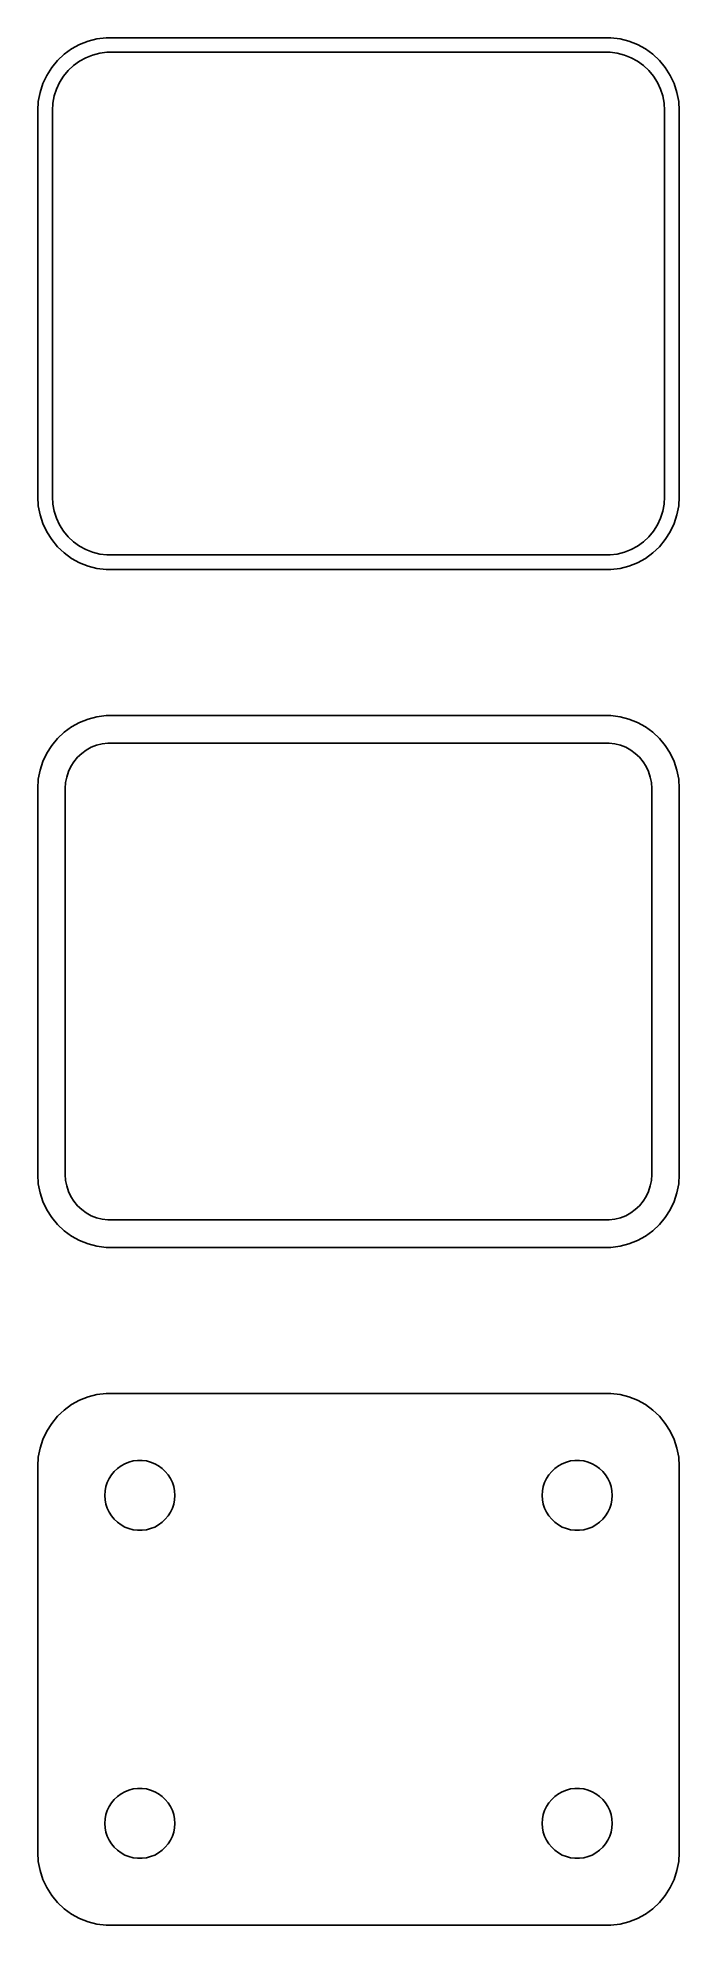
# Model space of a CAD drawing. Header units: metres. Extents: x -22 to 22, y 121 to 251.
import ezdxf

# ---------------------------------------------------------------- set-up
doc = ezdxf.new("R2010")
doc.units = ezdxf.units.M

msp = doc.modelspace()

# ---------------------------------------------------------------- linework, layer by layer
for p, q in [((-19.6791, 249.972), (-20.1871, 249.603)), ((-19.1289, 250.274), (-19.6791, 249.972)), ((-18.5451, 250.505), (-19.1289, 250.274)), ((-17.9369, 250.661), (-18.5451, 250.505)), ((-17.3139, 250.74), (-17.9369, 250.661)), ((17.3139, 250.74), (-17.3139, 250.74)), ((17.9369, 250.661), (17.3139, 250.74)), ((18.5451, 250.505), (17.9369, 250.661)), ((19.1289, 250.274), (18.5451, 250.505)), ((19.6791, 249.972), (19.1289, 250.274)), ((20.1871, 249.603), (19.6791, 249.972)), ((-21.0451, 248.689), (-21.3815, 248.159)), ((-20.6448, 249.173), (-21.0451, 248.689)), ((-20.1871, 249.603), (-20.6448, 249.173)), ((-19.9159, 248.488), (-19.5497, 248.832)), ((-19.5497, 248.832), (-19.1433, 249.127)), ((-19.1433, 249.127), (-18.7031, 249.369)), ((-18.7031, 249.369), (-18.2361, 249.554)), ((-18.2361, 249.554), (-17.7495, 249.679)), ((-17.7495, 249.679), (-17.2512, 249.742)), ((-17.2512, 249.742), (17.2512, 249.742)), ((17.2512, 249.742), (17.7495, 249.679)), ((17.7495, 249.679), (18.2361, 249.554)), ((18.2361, 249.554), (18.7031, 249.369)), ((18.7031, 249.369), (19.1433, 249.127)), ((19.1433, 249.127), (19.5497, 248.832)), ((19.5497, 248.832), (19.9159, 248.488)), ((20.6448, 249.173), (20.1871, 249.603)), ((21.0451, 248.689), (20.6448, 249.173)), ((21.3815, 248.159), (21.0451, 248.689)), ((-21.6489, 247.591), (-21.8429, 246.993)), ((-21.3815, 248.159), (-21.6489, 247.591)), ((-20.7191, 247.222), (-20.5052, 247.677)), ((-20.5052, 247.677), (-20.2361, 248.101)), ((-20.2361, 248.101), (-19.9159, 248.488)), ((19.9159, 248.488), (20.2361, 248.101)), ((20.2361, 248.101), (20.5052, 247.677)), ((20.5052, 247.677), (20.7191, 247.222)), ((21.6489, 247.591), (21.3815, 248.159)), ((21.8429, 246.993), (21.6489, 247.591)), ((-21.9606, 246.377), (-22, 245.75)), ((-21.8429, 246.993), (-21.9606, 246.377)), ((-21, 245.75), (-20.9684, 246.251)), ((-20.9684, 246.251), (-20.8743, 246.745)), ((-20.8743, 246.745), (-20.7191, 247.222)), ((20.7191, 247.222), (20.8743, 246.745)), ((20.8743, 246.745), (20.9684, 246.251)), ((20.9684, 246.251), (21, 245.75)), ((21.9606, 246.377), (21.8429, 246.993)), ((22, 245.75), (21.9606, 246.377)), ((-22, 245.75), (-22, 219.25)), ((-21, 219.25), (-21, 245.75)), ((21, 245.75), (21, 219.25)), ((22, 219.25), (22, 245.75)), ((-22, 219.25), (-21.9606, 218.623)), ((-20.9684, 218.749), (-21, 219.25)), ((21, 219.25), (20.9684, 218.749)), ((21.9606, 218.623), (22, 219.25)), ((-21.9606, 218.623), (-21.8429, 218.007)), ((-21.8429, 218.007), (-21.6489, 217.409)), ((-20.8743, 218.255), (-20.9684, 218.749)), ((-20.7191, 217.778), (-20.8743, 218.255)), ((-20.5052, 217.323), (-20.7191, 217.778)), ((20.7191, 217.778), (20.5052, 217.323)), ((20.8743, 218.255), (20.7191, 217.778)), ((20.9684, 218.749), (20.8743, 218.255)), ((21.6489, 217.409), (21.8429, 218.007)), ((21.8429, 218.007), (21.9606, 218.623)), ((-21.6489, 217.409), (-21.3815, 216.841)), ((-21.3815, 216.841), (-21.0451, 216.311)), ((-21.0451, 216.311), (-20.6448, 215.827)), ((-20.2361, 216.899), (-20.5052, 217.323)), ((-19.9159, 216.512), (-20.2361, 216.899)), ((-19.5497, 216.168), (-19.9159, 216.512)), ((19.9159, 216.512), (19.5497, 216.168)), ((20.2361, 216.899), (19.9159, 216.512)), ((20.5052, 217.323), (20.2361, 216.899)), ((20.6448, 215.827), (21.0451, 216.311)), ((21.0451, 216.311), (21.3815, 216.841)), ((21.3815, 216.841), (21.6489, 217.409)), ((-20.6448, 215.827), (-20.1871, 215.397)), ((-20.1871, 215.397), (-19.6791, 215.028)), ((-19.6791, 215.028), (-19.1289, 214.726)), ((-19.1433, 215.873), (-19.5497, 216.168)), ((-18.7031, 215.631), (-19.1433, 215.873)), ((-18.2361, 215.446), (-18.7031, 215.631)), ((-17.7495, 215.321), (-18.2361, 215.446)), ((-17.2512, 215.258), (-17.7495, 215.321)), ((17.2512, 215.258), (-17.2512, 215.258)), ((17.7495, 215.321), (17.2512, 215.258)), ((18.2361, 215.446), (17.7495, 215.321)), ((18.7031, 215.631), (18.2361, 215.446)), ((19.1433, 215.873), (18.7031, 215.631)), ((19.1289, 214.726), (19.6791, 215.028)), ((19.5497, 216.168), (19.1433, 215.873)), ((19.6791, 215.028), (20.1871, 215.397)), ((20.1871, 215.397), (20.6448, 215.827)), ((-19.1289, 214.726), (-18.5451, 214.495)), ((-18.5451, 214.495), (-17.9369, 214.339)), ((-17.9369, 214.339), (-17.3139, 214.26)), ((-17.3139, 214.26), (17.3139, 214.26)), ((17.3139, 214.26), (17.9369, 214.339)), ((17.9369, 214.339), (18.5451, 214.495)), ((18.5451, 214.495), (19.1289, 214.726)), ((-19.6791, 203.472), (-20.1871, 203.103)), ((-19.1289, 203.774), (-19.6791, 203.472)), ((-18.5451, 204.005), (-19.1289, 203.774)), ((-17.9369, 204.161), (-18.5451, 204.005)), ((-17.3139, 204.24), (-17.9369, 204.161)), ((17.3139, 204.24), (-17.3139, 204.24)), ((17.9369, 204.161), (17.3139, 204.24)), ((18.5451, 204.005), (17.9369, 204.161)), ((19.1289, 203.774), (18.5451, 204.005)), ((19.6791, 203.472), (19.1289, 203.774)), ((20.1871, 203.103), (19.6791, 203.472)), ((-21.0451, 202.189), (-21.3815, 201.659)), ((-20.6448, 202.673), (-21.0451, 202.189)), ((-20.1871, 203.103), (-20.6448, 202.673)), ((-18.668, 201.878), (-18.3254, 202.067)), ((-18.3254, 202.067), (-17.9619, 202.211)), ((-17.9619, 202.211), (-17.5833, 202.308)), ((-17.5833, 202.308), (-17.1954, 202.357)), ((-17.1954, 202.357), (17.1954, 202.357)), ((17.1954, 202.357), (17.5833, 202.308)), ((17.5833, 202.308), (17.9619, 202.211)), ((17.9619, 202.211), (18.3254, 202.067)), ((18.3254, 202.067), (18.668, 201.878)), ((20.6448, 202.673), (20.1871, 203.103)), ((21.0451, 202.189), (20.6448, 202.673)), ((21.3815, 201.659), (21.0451, 202.189)), ((-21.6489, 201.091), (-21.8429, 200.493)), ((-21.3815, 201.659), (-21.6489, 201.091)), ((-19.8943, 200.396), (-19.7279, 200.75)), ((-19.7279, 200.75), (-19.5184, 201.08)), ((-19.5184, 201.08), (-19.2692, 201.381)), ((-19.2692, 201.381), (-18.9842, 201.649)), ((-18.9842, 201.649), (-18.668, 201.878)), ((18.668, 201.878), (18.9842, 201.649)), ((18.9842, 201.649), (19.2692, 201.381)), ((19.2692, 201.381), (19.5184, 201.08)), ((19.5184, 201.08), (19.7279, 200.75)), ((19.7279, 200.75), (19.8943, 200.396)), ((21.6489, 201.091), (21.3815, 201.659)), ((21.8429, 200.493), (21.6489, 201.091)), ((-21.9606, 199.877), (-22, 199.25)), ((-21.8429, 200.493), (-21.9606, 199.877)), ((-20.1129, 199.25), (-20.0884, 199.64)), ((-20.0884, 199.64), (-20.0151, 200.024)), ((-20.0151, 200.024), (-19.8943, 200.396)), ((19.8943, 200.396), (20.0151, 200.024)), ((20.0151, 200.024), (20.0884, 199.64)), ((20.0884, 199.64), (20.1129, 199.25)), ((21.9606, 199.877), (21.8429, 200.493)), ((22, 199.25), (21.9606, 199.877)), ((-22, 199.25), (-22, 172.75)), ((-20.1129, 172.75), (-20.1129, 199.25)), ((20.1129, 199.25), (20.1129, 172.75)), ((22, 172.75), (22, 199.25)), ((-22, 172.75), (-21.9606, 172.123)), ((-20.0884, 172.36), (-20.1129, 172.75)), ((-20.0151, 171.976), (-20.0884, 172.36)), ((20.0884, 172.36), (20.0151, 171.976)), ((20.1129, 172.75), (20.0884, 172.36)), ((21.9606, 172.123), (22, 172.75)), ((-21.9606, 172.123), (-21.8429, 171.507)), ((-21.8429, 171.507), (-21.6489, 170.909)), ((-19.8943, 171.604), (-20.0151, 171.976)), ((-19.7279, 171.25), (-19.8943, 171.604)), ((-19.5184, 170.92), (-19.7279, 171.25)), ((-19.2692, 170.619), (-19.5184, 170.92)), ((19.5184, 170.92), (19.2692, 170.619)), ((19.7279, 171.25), (19.5184, 170.92)), ((19.8943, 171.604), (19.7279, 171.25)), ((20.0151, 171.976), (19.8943, 171.604)), ((21.6489, 170.909), (21.8429, 171.507)), ((21.8429, 171.507), (21.9606, 172.123)), ((-21.6489, 170.909), (-21.3815, 170.341)), ((-21.3815, 170.341), (-21.0451, 169.811)), ((-21.0451, 169.811), (-20.6448, 169.327)), ((-18.9842, 170.351), (-19.2692, 170.619)), ((-18.668, 170.122), (-18.9842, 170.351)), ((-18.3254, 169.933), (-18.668, 170.122)), ((-17.9619, 169.789), (-18.3254, 169.933)), ((-17.5833, 169.692), (-17.9619, 169.789)), ((-17.1954, 169.643), (-17.5833, 169.692)), ((17.1954, 169.643), (-17.1954, 169.643)), ((17.5833, 169.692), (17.1954, 169.643)), ((17.9619, 169.789), (17.5833, 169.692)), ((18.3254, 169.933), (17.9619, 169.789)), ((18.668, 170.122), (18.3254, 169.933)), ((18.9842, 170.351), (18.668, 170.122)), ((19.2692, 170.619), (18.9842, 170.351)), ((20.6448, 169.327), (21.0451, 169.811)), ((21.0451, 169.811), (21.3815, 170.341)), ((21.3815, 170.341), (21.6489, 170.909)), ((-20.6448, 169.327), (-20.1871, 168.897)), ((-20.1871, 168.897), (-19.6791, 168.528)), ((-19.6791, 168.528), (-19.1289, 168.226)), ((19.1289, 168.226), (19.6791, 168.528)), ((19.6791, 168.528), (20.1871, 168.897)), ((20.1871, 168.897), (20.6448, 169.327)), ((-19.1289, 168.226), (-18.5451, 167.995)), ((-18.5451, 167.995), (-17.9369, 167.839)), ((-17.9369, 167.839), (-17.3139, 167.76)), ((-17.3139, 167.76), (17.3139, 167.76)), ((17.3139, 167.76), (17.9369, 167.839)), ((17.9369, 167.839), (18.5451, 167.995)), ((18.5451, 167.995), (19.1289, 168.226)), ((-19.6791, 156.972), (-20.1871, 156.603)), ((-19.1289, 157.274), (-19.6791, 156.972)), ((-18.5451, 157.505), (-19.1289, 157.274)), ((-17.9369, 157.661), (-18.5451, 157.505)), ((-17.3139, 157.74), (-17.9369, 157.661)), ((17.3139, 157.74), (-17.3139, 157.74)), ((17.9369, 157.661), (17.3139, 157.74)), ((18.5451, 157.505), (17.9369, 157.661)), ((19.1289, 157.274), (18.5451, 157.505)), ((19.6791, 156.972), (19.1289, 157.274)), ((20.1871, 156.603), (19.6791, 156.972)), ((-21.0451, 155.689), (-21.3815, 155.159)), ((-20.6448, 156.173), (-21.0451, 155.689)), ((-20.1871, 156.603), (-20.6448, 156.173)), ((20.6448, 156.173), (20.1871, 156.603)), ((21.0451, 155.689), (20.6448, 156.173)), ((21.3815, 155.159), (21.0451, 155.689)), ((-21.6489, 154.591), (-21.8429, 153.993)), ((-21.3815, 155.159), (-21.6489, 154.591)), ((21.6489, 154.591), (21.3815, 155.159)), ((21.8429, 153.993), (21.6489, 154.591)), ((-21.9606, 153.377), (-22, 152.75)), ((-21.8429, 153.993), (-21.9606, 153.377)), ((-16.286, 152.776), (-16.0219, 152.922)), ((-16.0219, 152.922), (-15.7416, 153.033)), ((-15.7416, 153.033), (-15.4497, 153.107)), ((-15.4497, 153.107), (-15.1507, 153.145)), ((-15.1507, 153.145), (-14.8493, 153.145)), ((-14.8493, 153.145), (-14.5503, 153.107)), ((-14.5503, 153.107), (-14.2583, 153.033)), ((-14.2583, 153.033), (-13.9781, 152.922)), ((-13.9781, 152.922), (-13.714, 152.776)), ((13.714, 152.776), (13.9781, 152.922)), ((13.9781, 152.922), (14.2583, 153.033)), ((14.2583, 153.033), (14.5503, 153.107)), ((14.5503, 153.107), (14.8493, 153.145)), ((14.8493, 153.145), (15.1507, 153.145)), ((15.1507, 153.145), (15.4497, 153.107)), ((15.4497, 153.107), (15.7416, 153.033)), ((15.7416, 153.033), (16.0219, 152.922)), ((16.0219, 152.922), (16.286, 152.776)), ((21.9606, 153.377), (21.8429, 153.993)), ((22, 152.75), (21.9606, 153.377)), ((-22, 152.75), (-22, 126.25)), ((-17.3246, 151.347), (-17.2315, 151.633)), ((-17.2315, 151.633), (-17.1031, 151.906)), ((-17.1031, 151.906), (-16.9416, 152.161)), ((-16.9416, 152.161), (-16.7495, 152.393)), ((-16.7495, 152.393), (-16.5298, 152.599)), ((-16.5298, 152.599), (-16.286, 152.776)), ((-13.714, 152.776), (-13.4702, 152.599)), ((-13.4702, 152.599), (-13.2505, 152.393)), ((-13.2505, 152.393), (-13.0583, 152.161)), ((-13.0583, 152.161), (-12.8969, 151.906)), ((-12.8969, 151.906), (-12.7685, 151.633)), ((-12.7685, 151.633), (-12.6754, 151.347)), ((12.6754, 151.347), (12.7685, 151.633)), ((12.7685, 151.633), (12.8969, 151.906)), ((12.8969, 151.906), (13.0583, 152.161)), ((13.0583, 152.161), (13.2505, 152.393)), ((13.2505, 152.393), (13.4702, 152.599)), ((13.4702, 152.599), (13.714, 152.776)), ((16.286, 152.776), (16.5298, 152.599)), ((16.5298, 152.599), (16.7495, 152.393)), ((16.7495, 152.393), (16.9416, 152.161)), ((16.9416, 152.161), (17.1031, 151.906)), ((17.1031, 151.906), (17.2315, 151.633)), ((17.2315, 151.633), (17.3246, 151.347)), ((22, 126.25), (22, 152.75)), ((-17.4, 150.75), (-17.3811, 151.051)), ((-17.3811, 150.449), (-17.4, 150.75)), ((-17.3811, 151.051), (-17.3246, 151.347)), ((-17.3246, 150.153), (-17.3811, 150.449)), ((-12.6754, 151.347), (-12.6189, 151.051)), ((-12.6189, 150.449), (-12.6754, 150.153)), ((-12.6189, 151.051), (-12.6, 150.75)), ((-12.6, 150.75), (-12.6189, 150.449)), ((12.6, 150.75), (12.6189, 151.051)), ((12.6189, 150.449), (12.6, 150.75)), ((12.6189, 151.051), (12.6754, 151.347)), ((12.6754, 150.153), (12.6189, 150.449)), ((17.3246, 151.347), (17.3811, 151.051)), ((17.3811, 150.449), (17.3246, 150.153)), ((17.3811, 151.051), (17.4, 150.75)), ((17.4, 150.75), (17.3811, 150.449)), ((-17.2315, 149.867), (-17.3246, 150.153)), ((-17.1031, 149.594), (-17.2315, 149.867)), ((-16.9416, 149.339), (-17.1031, 149.594)), ((-16.7495, 149.107), (-16.9416, 149.339)), ((-16.5298, 148.901), (-16.7495, 149.107)), ((-13.2505, 149.107), (-13.4702, 148.901)), ((-13.0583, 149.339), (-13.2505, 149.107)), ((-12.8969, 149.594), (-13.0583, 149.339)), ((-12.7685, 149.867), (-12.8969, 149.594)), ((-12.6754, 150.153), (-12.7685, 149.867)), ((12.7685, 149.867), (12.6754, 150.153)), ((12.8969, 149.594), (12.7685, 149.867)), ((13.0583, 149.339), (12.8969, 149.594)), ((13.2505, 149.107), (13.0583, 149.339)), ((13.4702, 148.901), (13.2505, 149.107)), ((16.7495, 149.107), (16.5298, 148.901)), ((16.9416, 149.339), (16.7495, 149.107)), ((17.1031, 149.594), (16.9416, 149.339)), ((17.2315, 149.867), (17.1031, 149.594)), ((17.3246, 150.153), (17.2315, 149.867)), ((-16.286, 148.724), (-16.5298, 148.901)), ((-16.0219, 148.578), (-16.286, 148.724)), ((-15.7416, 148.467), (-16.0219, 148.578)), ((-15.4497, 148.393), (-15.7416, 148.467)), ((-15.1507, 148.355), (-15.4497, 148.393)), ((-14.8493, 148.355), (-15.1507, 148.355)), ((-14.5503, 148.393), (-14.8493, 148.355)), ((-14.2583, 148.467), (-14.5503, 148.393)), ((-13.9781, 148.578), (-14.2583, 148.467)), ((-13.714, 148.724), (-13.9781, 148.578)), ((-13.4702, 148.901), (-13.714, 148.724)), ((13.714, 148.724), (13.4702, 148.901)), ((13.9781, 148.578), (13.714, 148.724)), ((14.2583, 148.467), (13.9781, 148.578)), ((14.5503, 148.393), (14.2583, 148.467)), ((14.8493, 148.355), (14.5503, 148.393)), ((15.1507, 148.355), (14.8493, 148.355)), ((15.4497, 148.393), (15.1507, 148.355)), ((15.7416, 148.467), (15.4497, 148.393)), ((16.0219, 148.578), (15.7416, 148.467)), ((16.286, 148.724), (16.0219, 148.578)), ((16.5298, 148.901), (16.286, 148.724)), ((-17.1031, 129.406), (-16.9416, 129.661)), ((-16.9416, 129.661), (-16.7495, 129.893)), ((-16.7495, 129.893), (-16.5298, 130.099)), ((-16.5298, 130.099), (-16.286, 130.276)), ((-16.286, 130.276), (-16.0219, 130.422)), ((-16.0219, 130.422), (-15.7416, 130.533)), ((-15.7416, 130.533), (-15.4497, 130.607)), ((-15.4497, 130.607), (-15.1507, 130.645)), ((-15.1507, 130.645), (-14.8493, 130.645)), ((-14.8493, 130.645), (-14.5503, 130.607)), ((-14.5503, 130.607), (-14.2583, 130.533)), ((-14.2583, 130.533), (-13.9781, 130.422)), ((-13.9781, 130.422), (-13.714, 130.276)), ((-13.714, 130.276), (-13.4702, 130.099)), ((-13.4702, 130.099), (-13.2505, 129.893)), ((-13.2505, 129.893), (-13.0583, 129.661)), ((-13.0583, 129.661), (-12.8969, 129.406)), ((12.8969, 129.406), (13.0583, 129.661)), ((13.0583, 129.661), (13.2505, 129.893)), ((13.2505, 129.893), (13.4702, 130.099)), ((13.4702, 130.099), (13.714, 130.276)), ((13.714, 130.276), (13.9781, 130.422)), ((13.9781, 130.422), (14.2583, 130.533)), ((14.2583, 130.533), (14.5503, 130.607)), ((14.5503, 130.607), (14.8493, 130.645)), ((14.8493, 130.645), (15.1507, 130.645)), ((15.1507, 130.645), (15.4497, 130.607)), ((15.4497, 130.607), (15.7416, 130.533)), ((15.7416, 130.533), (16.0219, 130.422)), ((16.0219, 130.422), (16.286, 130.276)), ((16.286, 130.276), (16.5298, 130.099)), ((16.5298, 130.099), (16.7495, 129.893)), ((16.7495, 129.893), (16.9416, 129.661)), ((16.9416, 129.661), (17.1031, 129.406)), ((-17.4, 128.25), (-17.3811, 128.551)), ((-17.3811, 127.949), (-17.4, 128.25)), ((-17.3811, 128.551), (-17.3246, 128.847)), ((-17.3246, 128.847), (-17.2315, 129.133)), ((-17.2315, 129.133), (-17.1031, 129.406)), ((-12.8969, 129.406), (-12.7685, 129.133)), ((-12.7685, 129.133), (-12.6754, 128.847)), ((-12.6754, 128.847), (-12.6189, 128.551)), ((-12.6189, 128.551), (-12.6, 128.25)), ((-12.6, 128.25), (-12.6189, 127.949)), ((12.6, 128.25), (12.6189, 128.551)), ((12.6189, 127.949), (12.6, 128.25)), ((12.6189, 128.551), (12.6754, 128.847)), ((12.6754, 128.847), (12.7685, 129.133)), ((12.7685, 129.133), (12.8969, 129.406)), ((17.1031, 129.406), (17.2315, 129.133)), ((17.2315, 129.133), (17.3246, 128.847)), ((17.3246, 128.847), (17.3811, 128.551)), ((17.3811, 128.551), (17.4, 128.25)), ((17.4, 128.25), (17.3811, 127.949)), ((-17.3246, 127.653), (-17.3811, 127.949)), ((-17.2315, 127.367), (-17.3246, 127.653)), ((-17.1031, 127.094), (-17.2315, 127.367)), ((-16.9416, 126.839), (-17.1031, 127.094)), ((-12.8969, 127.094), (-13.0583, 126.839)), ((-12.7685, 127.367), (-12.8969, 127.094)), ((-12.6754, 127.653), (-12.7685, 127.367)), ((-12.6189, 127.949), (-12.6754, 127.653)), ((12.6754, 127.653), (12.6189, 127.949)), ((12.7685, 127.367), (12.6754, 127.653)), ((12.8969, 127.094), (12.7685, 127.367)), ((13.0583, 126.839), (12.8969, 127.094)), ((17.1031, 127.094), (16.9416, 126.839)), ((17.2315, 127.367), (17.1031, 127.094)), ((17.3246, 127.653), (17.2315, 127.367)), ((17.3811, 127.949), (17.3246, 127.653)), ((-22, 126.25), (-21.9606, 125.623)), ((-21.9606, 125.623), (-21.8429, 125.007)), ((-16.7495, 126.607), (-16.9416, 126.839)), ((-16.5298, 126.401), (-16.7495, 126.607)), ((-16.286, 126.224), (-16.5298, 126.401)), ((-16.0219, 126.078), (-16.286, 126.224)), ((-15.7416, 125.967), (-16.0219, 126.078)), ((-15.4497, 125.893), (-15.7416, 125.967)), ((-15.1507, 125.855), (-15.4497, 125.893)), ((-14.8493, 125.855), (-15.1507, 125.855)), ((-14.5503, 125.893), (-14.8493, 125.855)), ((-14.2583, 125.967), (-14.5503, 125.893)), ((-13.9781, 126.078), (-14.2583, 125.967)), ((-13.714, 126.224), (-13.9781, 126.078)), ((-13.4702, 126.401), (-13.714, 126.224)), ((-13.2505, 126.607), (-13.4702, 126.401)), ((-13.0583, 126.839), (-13.2505, 126.607)), ((13.2505, 126.607), (13.0583, 126.839)), ((13.4702, 126.401), (13.2505, 126.607)), ((13.714, 126.224), (13.4702, 126.401)), ((13.9781, 126.078), (13.714, 126.224)), ((14.2583, 125.967), (13.9781, 126.078)), ((14.5503, 125.893), (14.2583, 125.967)), ((14.8493, 125.855), (14.5503, 125.893)), ((15.1507, 125.855), (14.8493, 125.855)), ((15.4497, 125.893), (15.1507, 125.855)), ((15.7416, 125.967), (15.4497, 125.893)), ((16.0219, 126.078), (15.7416, 125.967)), ((16.286, 126.224), (16.0219, 126.078)), ((16.5298, 126.401), (16.286, 126.224)), ((16.7495, 126.607), (16.5298, 126.401)), ((16.9416, 126.839), (16.7495, 126.607)), ((21.8429, 125.007), (21.9606, 125.623)), ((21.9606, 125.623), (22, 126.25)), ((-21.8429, 125.007), (-21.6489, 124.409)), ((-21.6489, 124.409), (-21.3815, 123.841)), ((21.3815, 123.841), (21.6489, 124.409)), ((21.6489, 124.409), (21.8429, 125.007)), ((-21.3815, 123.841), (-21.0451, 123.311)), ((-21.0451, 123.311), (-20.6448, 122.827)), ((20.6448, 122.827), (21.0451, 123.311)), ((21.0451, 123.311), (21.3815, 123.841)), ((-20.6448, 122.827), (-20.1871, 122.397)), ((-20.1871, 122.397), (-19.6791, 122.028)), ((-19.6791, 122.028), (-19.1289, 121.726)), ((-19.1289, 121.726), (-18.5451, 121.495)), ((18.5451, 121.495), (19.1289, 121.726)), ((19.1289, 121.726), (19.6791, 122.028)), ((19.6791, 122.028), (20.1871, 122.397)), ((20.1871, 122.397), (20.6448, 122.827)), ((-18.5451, 121.495), (-17.9369, 121.339)), ((-17.9369, 121.339), (-17.3139, 121.26)), ((-17.3139, 121.26), (17.3139, 121.26)), ((17.3139, 121.26), (17.9369, 121.339)), ((17.9369, 121.339), (18.5451, 121.495))]:
    msp.add_line(p, q)

doc.saveas('drawing.dxf')
